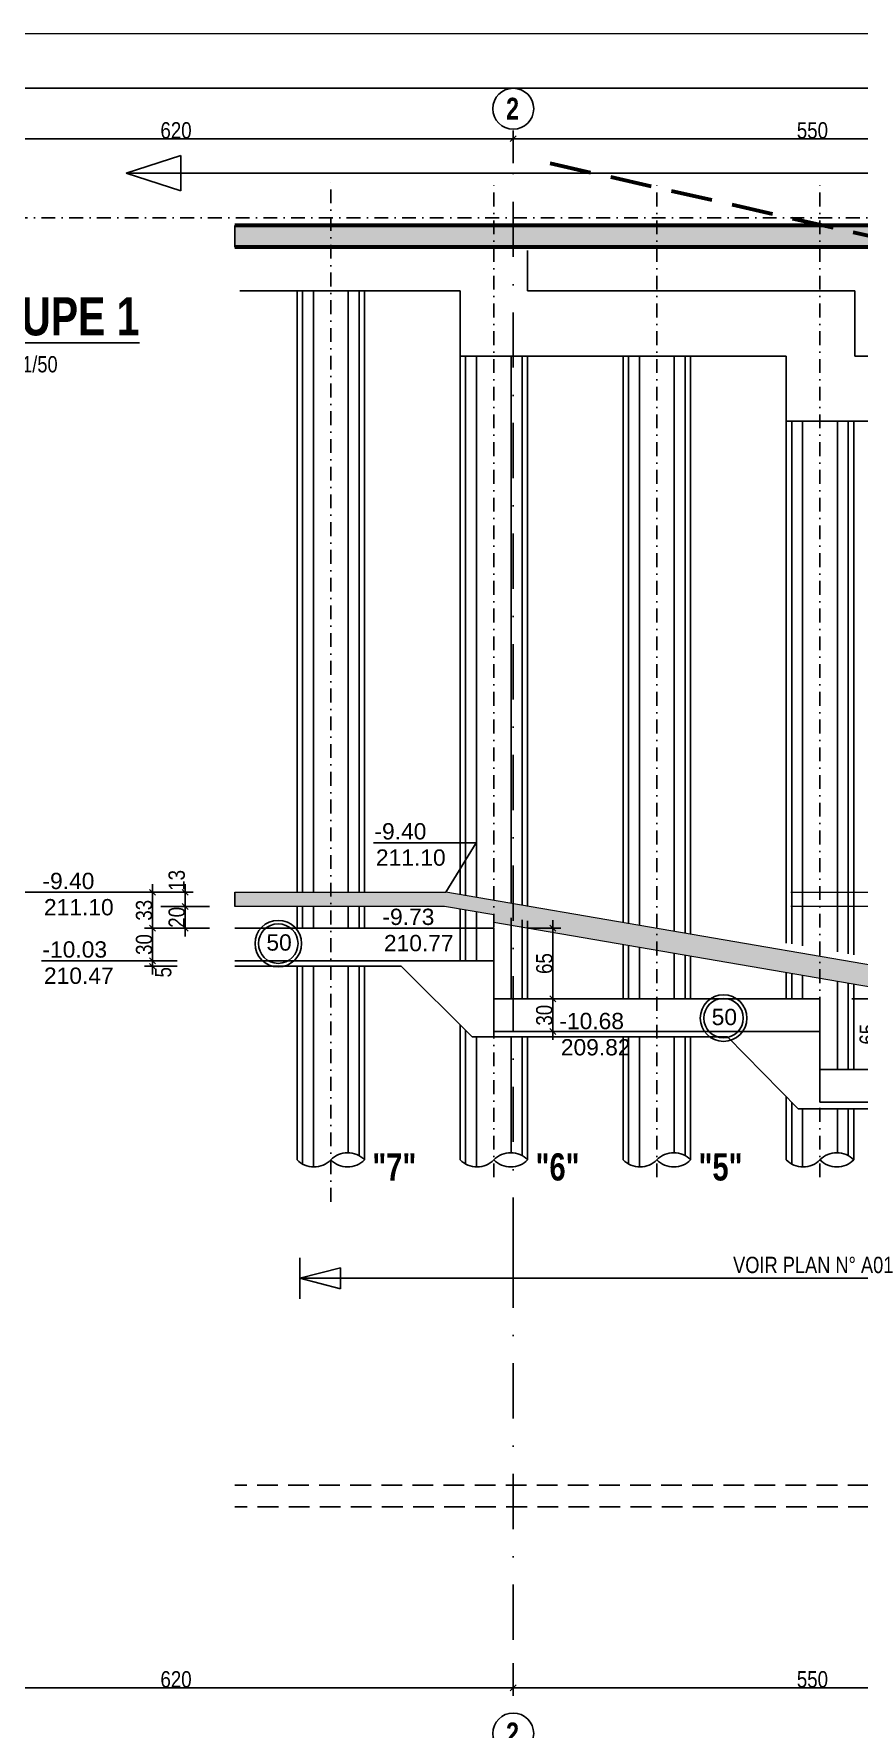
# Model space of a CAD drawing. Header units: millimetres. Extents: x -26249 to 60250, y -21218 to 23336.
# Drawn here: x 13013 to 13772, y 7195 to 8753 of the extents above; entities that cross this region are included whole.
import ezdxf
from ezdxf.enums import TextEntityAlignment as Align

# ---------------------------------------------------------------- set-up
doc = ezdxf.new("R2010")
doc.units = ezdxf.units.MM
doc.linetypes.add('CACHEX2', pattern=[19.05, 12.7, -6.35])
doc.linetypes.add('TIRETPTX2', pattern=[50.8, 25.4, -12.7, 0, -12.7])
for name, color, linetype in [('01-coupe soussol', 253, 'Continuous'), ('01_cote_gen', 4, 'Continuous'), ('01_linteaux', 2, 'Continuous'), ('01_poch_BN', 9, 'Continuous'), ('01_poch_murs', 253, 'Continuous'), ('01_texte', 230, 'Continuous'), ('AA_COTES', 2, 'Continuous')]:
    doc.layers.add(name, color=color, linetype=linetype)
doc.layers.add('01_murs_coup', color=5, linetype='Continuous', lineweight=60)
doc.styles.add('impact', font='impact.ttf')
doc.styles.add('MATTE_TXT', font='arial.ttf')
doc.styles.add('STYLE2', font='ARIALN.TTF')
doc.dimstyles.new('JB50', dxfattribs={"dimscale": 0.1, "dimtxt": 150, "dimasz": 15, "dimexe": 0.1, "dimexo": 0.1, "dimgap": 0.09, "dimtad": 1, "dimdec": 1, "dimdsep": 46, "dimtxsty": 'STYLE2', "dimblk1": 'BOND_G', "dimblk2": 'BOND_D', "dimsah": 1, "dimcen": 1.5, "dimdle": 0.01, "dimse1": 1, "dimse2": 1, "dimclrd": 4, "dimclre": 2, "dimclrt": 6, "dimazin": 2, "dimtfac": 2.333333, "dimtdec": 1, "dimtix": 1, "dimtmove": 2, "dimatfit": 3, "dimldrblk": 'BOND_G', "dimfxl": 1, "dimtolj": 1, "dimtzin": 0, "dimarcsym": 0})

# ---------------------------------------------------------------- blocks, each defined once
blk = doc.blocks.new('BOND_G')
at = {"layer": 'AA_COTES', "color": 0}
for p, q in [((0, -5), (0, 15)), ((5, 0), (-5, 0)), ((1.8, 1.8), (-1.8, -1.8))]:
    blk.add_line(p, q, dxfattribs=at)
blk = doc.blocks.new('BOND_D')
at = {"layer": 'AA_COTES', "color": 0}
for p, q in [((5, 0), (-5, 0)), ((-1.8, -1.8), (1.8, 1.8)), ((0, 5), (0, -15))]:
    blk.add_line(p, q, dxfattribs=at)
blk = doc.blocks.new('*D1920')
at = {"layer": '01_cote_gen', "color": 4, "lineweight": -2, "transparency": 16777216}
blk.add_line((12835.6, 8657), (13452.6, 8657), dxfattribs=at)
at = {"layer": 'Defpoints', "color": 0, "transparency": 16777216}
for p in [(12834.1, 8653.5), (13454.1, 8657), (13454.1, 8653.5)]:
    blk.add_point(p, dxfattribs=at)
at = {"layer": '01_cote_gen', "color": 4, "lineweight": -2, "transparency": 16777216, "xscale": 1.5, "yscale": 1.5, "zscale": 1.5, "rotation": 180}
blk.add_blockref('BOND_G', (12834.1, 8657), dxfattribs=at)
at = {"layer": '01_cote_gen', "color": 4, "lineweight": -2, "transparency": 16777216, "xscale": 1.5, "yscale": 1.5, "zscale": 1.5}
blk.add_blockref('BOND_D', (13454.1, 8657), dxfattribs=at)
at = {"layer": '01_cote_gen', "color": 6, "transparency": 16777216, "insert": (13144.1, 8664.6), "char_height": 15, "attachment_point": 5, "style": 'STYLE2'}
blk.add_mtext('\\A1;620', dxfattribs=at)
blk = doc.blocks.new('*D1921')
at = {"layer": '01_cote_gen', "color": 4, "lineweight": -2, "transparency": 16777216}
blk.add_line((13455.6, 8657), (14002.6, 8657), dxfattribs=at)
at = {"layer": 'Defpoints', "color": 0, "transparency": 16777216}
for p in [(13454.1, 8653.5), (14004.1, 8657), (14004.1, 8657)]:
    blk.add_point(p, dxfattribs=at)
at = {"layer": '01_cote_gen', "color": 4, "lineweight": -2, "transparency": 16777216, "xscale": 1.5, "yscale": 1.5, "zscale": 1.5, "rotation": 180}
blk.add_blockref('BOND_G', (13454.1, 8657), dxfattribs=at)
at = {"layer": '01_cote_gen', "color": 4, "lineweight": -2, "transparency": 16777216, "xscale": 1.5, "yscale": 1.5, "zscale": 1.5}
blk.add_blockref('BOND_D', (14004.1, 8657), dxfattribs=at)
at = {"layer": '01_cote_gen', "color": 6, "transparency": 16777216, "insert": (13729.1, 8664.6), "char_height": 15, "attachment_point": 5, "style": 'STYLE2'}
blk.add_mtext('\\A1;550', dxfattribs=at)
blk = doc.blocks.new('*D2020')
at = {"layer": '01_cote_gen', "color": 4, "lineweight": -2, "ltscale": 3, "transparency": 16777216}
blk.add_line((13490.4, 7929.7), (13490.4, 7867.7), dxfattribs=at)
at = {"layer": 'Defpoints', "color": 0, "ltscale": 3, "transparency": 16777216}
for p in [(13436.3, 7931.2), (13478.4, 7866.2), (13490.4, 7866.2)]:
    blk.add_point(p, dxfattribs=at)
at = {"layer": '01_cote_gen', "color": 4, "lineweight": -2, "ltscale": 3, "transparency": 16777216, "xscale": 1.5, "yscale": 1.5, "zscale": 1.5}
for name, p, rotation in [('BOND_G', (13490.4, 7931.2), 90), ('BOND_D', (13490.4, 7866.2), 270)]:
    blk.add_blockref(name, p, dxfattribs=dict(at, rotation=rotation))
at = {"layer": '01_cote_gen', "color": 6, "ltscale": 3, "transparency": 16777216, "insert": (13482.7, 7898.7), "char_height": 15, "attachment_point": 5, "rotation": 90, "style": 'STYLE2'}
blk.add_mtext('\\A1;65', dxfattribs=at)
blk = doc.blocks.new('*D1938')
at = {"layer": '01_cote_gen', "color": 4, "lineweight": -2, "ltscale": 3, "transparency": 16777216}
blk.add_line((13122.5, 7902.7), (13122.5, 7929.7), dxfattribs=at)
at = {"layer": 'Defpoints', "color": 0, "ltscale": 3, "transparency": 16777216}
for p in [(13122.5, 7931.2), (13154.1, 7931.2), (13154.1, 7901.2)]:
    blk.add_point(p, dxfattribs=at)
at = {"layer": '01_cote_gen', "color": 4, "lineweight": -2, "ltscale": 3, "transparency": 16777216, "xscale": 1.5, "yscale": 1.5, "zscale": 1.5}
for name, p, rotation in [('BOND_D', (13122.5, 7931.2), 90), ('BOND_G', (13122.5, 7901.2), 270)]:
    blk.add_blockref(name, p, dxfattribs=dict(at, rotation=rotation))
at = {"layer": '01_cote_gen', "color": 6, "ltscale": 3, "transparency": 16777216, "insert": (13114.8, 7916.2), "char_height": 15, "attachment_point": 5, "rotation": 90, "style": 'STYLE2'}
blk.add_mtext('\\A1;30', dxfattribs=at)
blk = doc.blocks.new('*D1939')
at = {"layer": '01_cote_gen', "color": 4, "lineweight": -2, "ltscale": 3, "transparency": 16777216}
blk.add_line((13122.5, 7932.7), (13122.5, 7962.7), dxfattribs=at)
at = {"layer": 'Defpoints', "color": 0, "ltscale": 3, "transparency": 16777216}
for p in [(13122.5, 7964.2), (13164, 7964.2), (13164, 7931.2)]:
    blk.add_point(p, dxfattribs=at)
at = {"layer": '01_cote_gen', "color": 4, "lineweight": -2, "ltscale": 3, "transparency": 16777216, "xscale": 1.5, "yscale": 1.5, "zscale": 1.5}
for name, p, rotation in [('BOND_D', (13122.5, 7964.2), 90), ('BOND_G', (13122.5, 7931.2), 270)]:
    blk.add_blockref(name, p, dxfattribs=dict(at, rotation=rotation))
at = {"layer": '01_cote_gen', "color": 6, "ltscale": 3, "transparency": 16777216, "insert": (13114.8, 7947.7), "char_height": 15, "attachment_point": 5, "rotation": 90, "style": 'STYLE2'}
blk.add_mtext('\\A1;33', dxfattribs=at)
blk = doc.blocks.new('*D1940')
at = {"layer": '01_cote_gen', "color": 4, "lineweight": -2, "ltscale": 3, "transparency": 16777216}
blk.add_line((13152.5, 7962.7), (13152.5, 7952.7), dxfattribs=at)
at = {"layer": 'Defpoints', "color": 0, "ltscale": 3, "transparency": 16777216}
for p in [(13202.5, 7964.2), (13152.5, 7951.2), (13202.5, 7951.2)]:
    blk.add_point(p, dxfattribs=at)
at = {"layer": '01_cote_gen', "color": 4, "lineweight": -2, "ltscale": 3, "transparency": 16777216, "xscale": 1.5, "yscale": 1.5, "zscale": 1.5}
for name, p, rotation in [('BOND_G', (13152.5, 7964.2), 90), ('BOND_D', (13152.5, 7951.2), 270)]:
    blk.add_blockref(name, p, dxfattribs=dict(at, rotation=rotation))
at = {"layer": '01_cote_gen', "color": 6, "ltscale": 3, "transparency": 16777216, "insert": (13144.8, 7975.2), "char_height": 15, "attachment_point": 5, "rotation": 90, "style": 'STYLE2'}
blk.add_mtext('\\A1;13', dxfattribs=at)
blk = doc.blocks.new('*D2021')
at = {"layer": '01_cote_gen', "color": 4, "lineweight": -2, "ltscale": 3, "transparency": 16777216}
blk.add_line((13152.5, 7932.7), (13152.5, 7949.7), dxfattribs=at)
at = {"layer": 'Defpoints', "color": 0, "ltscale": 3, "transparency": 16777216}
for p in [(13152.5, 7951.2), (13202.5, 7951.2), (13202.5, 7931.2)]:
    blk.add_point(p, dxfattribs=at)
at = {"layer": '01_cote_gen', "color": 4, "lineweight": -2, "ltscale": 3, "transparency": 16777216, "xscale": 1.5, "yscale": 1.5, "zscale": 1.5}
for name, p, rotation in [('BOND_D', (13152.5, 7951.2), 90), ('BOND_G', (13152.5, 7931.2), 270)]:
    blk.add_blockref(name, p, dxfattribs=dict(at, rotation=rotation))
at = {"layer": '01_cote_gen', "color": 6, "ltscale": 3, "transparency": 16777216, "insert": (13144.8, 7941.2), "char_height": 15, "attachment_point": 5, "rotation": 90, "style": 'STYLE2'}
blk.add_mtext('\\A1;20', dxfattribs=at)
blk = doc.blocks.new('*D2022')
at = {"layer": '01_cote_gen', "color": 4, "lineweight": -2, "ltscale": 3, "transparency": 16777216}
blk.add_line((13122.5, 7897.7), (13122.5, 7899.7), dxfattribs=at)
at = {"layer": 'Defpoints', "color": 0, "ltscale": 3, "transparency": 16777216}
for p in [(13122.5, 7901.2), (13198.1, 7901.2), (13198.1, 7896.2)]:
    blk.add_point(p, dxfattribs=at)
at = {"layer": '01_cote_gen', "color": 4, "lineweight": -2, "ltscale": 3, "transparency": 16777216, "xscale": 1.5, "yscale": 1.5, "zscale": 1.5}
for name, p, rotation in [('BOND_D', (13122.5, 7901.2), 90), ('BOND_G', (13122.5, 7896.2), 270)]:
    blk.add_blockref(name, p, dxfattribs=dict(at, rotation=rotation))
at = {"layer": '01_cote_gen', "color": 6, "ltscale": 3, "transparency": 16777216, "insert": (13132.4, 7890.7), "char_height": 15, "attachment_point": 5, "rotation": 90, "style": 'STYLE2'}
blk.add_mtext('\\A1;5', dxfattribs=at)
blk = doc.blocks.new('*D1941')
at = {"layer": '01_cote_gen', "color": 4, "lineweight": -2, "ltscale": 3, "transparency": 16777216}
blk.add_line((13490.4, 7864.7), (13490.4, 7837.7), dxfattribs=at)
at = {"layer": 'Defpoints', "color": 0, "ltscale": 3, "transparency": 16777216}
for p in [(13506.8, 7866.2), (13490.4, 7836.2), (13502.4, 7836.2)]:
    blk.add_point(p, dxfattribs=at)
at = {"layer": '01_cote_gen', "color": 4, "lineweight": -2, "ltscale": 3, "transparency": 16777216, "xscale": 1.5, "yscale": 1.5, "zscale": 1.5}
for name, p, rotation in [('BOND_G', (13490.4, 7866.2), 90), ('BOND_D', (13490.4, 7836.2), 270)]:
    blk.add_blockref(name, p, dxfattribs=dict(at, rotation=rotation))
at = {"layer": '01_cote_gen', "color": 6, "ltscale": 3, "transparency": 16777216, "insert": (13482.7, 7851.2), "char_height": 15, "attachment_point": 5, "rotation": 90, "style": 'STYLE2'}
blk.add_mtext('\\A1;30', dxfattribs=at)
blk = doc.blocks.new('*D2037')
at = {"layer": '01_cote_gen', "color": 4, "lineweight": -2, "transparency": 16777216}
blk.add_line((13787.7, 7864.7), (13787.7, 7802.7), dxfattribs=at)
at = {"layer": 'Defpoints', "color": 0, "transparency": 16777216}
for p in [(13727.6, 7866.2), (13781.3, 7801.2), (13787.7, 7801.2)]:
    blk.add_point(p, dxfattribs=at)
at = {"layer": '01_cote_gen', "color": 4, "lineweight": -2, "transparency": 16777216, "xscale": 1.5, "yscale": 1.5, "zscale": 1.5}
for name, p, rotation in [('BOND_G', (13787.7, 7866.2), 90), ('BOND_D', (13787.7, 7801.2), 270)]:
    blk.add_blockref(name, p, dxfattribs=dict(at, rotation=rotation))
at = {"layer": '01_cote_gen', "color": 6, "transparency": 16777216, "insert": (13780, 7833.7), "char_height": 15, "attachment_point": 5, "rotation": 90, "style": 'STYLE2'}
blk.add_mtext('\\A1;65', dxfattribs=at)
blk = doc.blocks.new('*D2114')
at = {"layer": '01_cote_gen', "color": 4, "lineweight": -2, "transparency": 16777216}
blk.add_line((14002.6, 7232.9), (13455.6, 7232.9), dxfattribs=at)
at = {"layer": 'Defpoints', "color": 0, "transparency": 16777216}
for p in [(13454.1, 7249.8), (13454.1, 7232.9), (14004.1, 7246.6)]:
    blk.add_point(p, dxfattribs=at)
at = {"layer": '01_cote_gen', "color": 4, "lineweight": -2, "transparency": 16777216, "xscale": 1.5, "yscale": 1.5, "zscale": 1.5, "rotation": 180}
blk.add_blockref('BOND_D', (13454.1, 7232.9), dxfattribs=at)
at = {"layer": '01_cote_gen', "color": 4, "lineweight": -2, "transparency": 16777216, "xscale": 1.5, "yscale": 1.5, "zscale": 1.5}
blk.add_blockref('BOND_G', (14004.1, 7232.9), dxfattribs=at)
at = {"layer": '01_cote_gen', "color": 6, "transparency": 16777216, "insert": (13729.1, 7240.6), "char_height": 15, "attachment_point": 5, "style": 'STYLE2'}
blk.add_mtext('\\A1;550', dxfattribs=at)
blk = doc.blocks.new('*D2115')
at = {"layer": '01_cote_gen', "color": 4, "lineweight": -2, "transparency": 16777216}
blk.add_line((13452.6, 7232.9), (12835.6, 7232.9), dxfattribs=at)
at = {"layer": 'Defpoints', "color": 0, "transparency": 16777216}
for p in [(12834.1, 7232.9), (12834.1, 7225), (13454.1, 7225)]:
    blk.add_point(p, dxfattribs=at)
at = {"layer": '01_cote_gen', "color": 4, "lineweight": -2, "transparency": 16777216, "xscale": 1.5, "yscale": 1.5, "zscale": 1.5, "rotation": 180}
blk.add_blockref('BOND_D', (12834.1, 7232.9), dxfattribs=at)
at = {"layer": '01_cote_gen', "color": 4, "lineweight": -2, "transparency": 16777216, "xscale": 1.5, "yscale": 1.5, "zscale": 1.5}
blk.add_blockref('BOND_G', (13454.1, 7232.9), dxfattribs=at)
at = {"layer": '01_cote_gen', "color": 6, "transparency": 16777216, "insert": (13144.1, 7240.6), "char_height": 15, "attachment_point": 5, "style": 'STYLE2'}
blk.add_mtext('\\A1;620', dxfattribs=at)

msp = doc.modelspace()

# ---------------------------------------------------------------- hatches: boundary and pattern name
at = {"layer": '01_poch_BN'}
h = msp.add_hatch(color=256, dxfattribs=at)
h.dxf.hatch_style = 1
h.paths.add_polyline_path([(14197.131, 8634.48), (14181.131, 8634.48), (14181.131, 8577.204), (13739.939, 8577.204), (13827.904, 8557.204), (14181.131, 8557.204), (14181.131, 8482.553), (14197.131, 8479.235)])
h.paths.add_polyline_path([(13739.939, 8577.204), (13198.055, 8577.204), (13198.055, 8557.204), (13827.904, 8557.204)])
h.paths.add_polyline_path([(14197.131, 8479.235), (14181.131, 8482.553), (14181.131, 8117.203), (15185.055, 8117.203), (15185.055, 7987.203), (15200.94, 7987.203), (15200.94, 8247.203), (15185.055, 8247.203), (15185.055, 8147.203), (14197.131, 8147.203)])
h = msp.add_hatch(color=256, dxfattribs=at)
h.dxf.hatch_style = 1
h.paths.add_polyline_path([(13392.019, 7964.195), (13198.055, 7964.195), (13198.055, 7951.195), (13390.912, 7951.195), (13436.321, 7943.406), (13436.321, 7936.304), (15139.289, 7644.204), (15200.94, 7644.204), (15200.94, 7664.204), (15140.991, 7664.204)])

# ---------------------------------------------------------------- linework, layer by layer
at = {"layer": '01-coupe soussol', "lineweight": 5}
for p, q in [((13808.381, 7964.148), (13709.396, 7964.148)), ((13808.381, 7951.148), (13709.396, 7951.148))]:
    msp.add_line(p, q, dxfattribs=at)
at = {"layer": '01_linteaux', "linetype": 'TIRETPTX2', "ltscale": 2}
for q in [(13454.055, 8634.48), (13454.055, 7249.803)]:
    msp.add_line((13454.055, 7632.984), q, dxfattribs=at)
at = {"layer": '01_linteaux', "linetype": 'TIRETPTX2', "ltscale": 0.5}
for p, q in [((13286.321, 7679.734), (13286.321, 8618.975)), ((13436.321, 7702.268), (13436.321, 8618.975)), ((13586.139, 7702.268), (13586.139, 8618.975)), ((13736.055, 7702.268), (13736.055, 8618.975)), ((14180.625, 8584.204), (12860.338, 8584.204))]:
    msp.add_line(p, q, dxfattribs=at)
at = {"layer": '01_linteaux'}
for p, q in [((13467.321, 8517.204), (13467.321, 8554.204)), ((13202.709, 8517.204), (13405.321, 8517.204)), ((13255.321, 7964.195), (13255.321, 8517.204)), ((13317.321, 7964.195), (13317.321, 8517.204)), ((13405.321, 8517.204), (13405.321, 8457.204)), ((13467.321, 8517.204), (13768.055, 8517.204)), ((13768.055, 8457.204), (13768.055, 8517.204)), ((13405.321, 7961.913), (13405.321, 8457.204)), ((13405.321, 8457.204), (13705.055, 8457.204)), ((13467.321, 7951.279), (13467.321, 8457.204)), ((13555.139, 7936.216), (13555.139, 8457.204)), ((13617.139, 7925.581), (13617.139, 8457.204)), ((13705.055, 8397.204), (13705.055, 8457.204)), ((13768.055, 8457.204), (14068.055, 8457.204)), ((13705.055, 7917.598), (13705.055, 8397.204)), ((13705.055, 8397.204), (14005.055, 8397.204)), ((13767.055, 7906.847), (13767.055, 8397.204)), ((13255.321, 7931.195), (13255.321, 7951.195)), ((13317.321, 7931.195), (13317.321, 7951.195)), ((13405.321, 7901.195), (13405.321, 7948.723)), ((13467.321, 7866.195), (13467.321, 7938.089)), ((13198.055, 7931.195), (13436.321, 7931.195)), ((13436.321, 7931.195), (13436.321, 7901.195)), ((13555.139, 7866.195), (13555.139, 7915.924)), ((13617.139, 7866.195), (13617.139, 7905.289)), ((13198.055, 7901.195), (13436.321, 7901.195)), ((13198.055, 7896.195), (13351.184, 7896.195)), ((13255.321, 7718.264), (13255.321, 7896.195)), ((13317.321, 7718.264), (13317.321, 7896.195)), ((13351.184, 7896.195), (13416.383, 7831.195)), ((13436.321, 7901.058), (13436.321, 7866.195)), ((13705.055, 7866.195), (13705.055, 7890.209)), ((13767.055, 7801.244), (13767.055, 7879.575)), ((13436.321, 7866.195), (13736.055, 7866.195)), ((13436.321, 7866.195), (13436.321, 7836.195)), ((13736.055, 7836.195), (13736.055, 7866.195)), ((13405.321, 7718.264), (13405.321, 7842.223)), ((13416.383, 7831.195), (13651.055, 7831.195)), ((13416.383, 7831.195), (13651.055, 7831.195)), ((13436.321, 7836.195), (13736.055, 7836.195)), ((13467.321, 7718.264), (13467.321, 7831.195)), ((13555.139, 7718.264), (13555.139, 7831.195)), ((13617.139, 7718.264), (13617.139, 7831.195)), ((13651.055, 7831.195), (13716.117, 7765.031)), ((13736.055, 7836.195), (13736.055, 7801.331)), ((13736.055, 7771.331), (13736.055, 7801.331)), ((13736.055, 7801.331), (13736.055, 7771.331)), ((14186.055, 7801.195), (13736.055, 7801.195)), ((13705.055, 7718.264), (13705.055, 7776.281)), ((13716.117, 7765.031), (14102.03, 7765.031)), ((14186.055, 7771.195), (13736.055, 7771.195)), ((13767.055, 7718.264), (13767.055, 7765.07))]:
    msp.add_line(p, q, dxfattribs=at)
at = {"layer": '01_linteaux', "linetype": 'CACHEX2', "ltscale": 1.5}
for p, q in [((14180.625, 7419.122), (13198.055, 7419.122)), ((14181.131, 7399.122), (13198.055, 7399.122))]:
    msp.add_line(p, q, dxfattribs=at)
at = {"layer": '01_linteaux'}
for centre, start, end in [((13270.821, 7733.334), 224.193871, 315.806129), ((13301.821, 7703.195), 44.193871, 135.806129), ((13301.821, 7733.334), 224.193871, 315.806129), ((13420.821, 7733.334), 224.193871, 315.806129), ((13451.821, 7703.195), 44.193871, 135.806129), ((13451.821, 7733.334), 224.193871, 315.806129), ((13570.639, 7733.334), 224.193871, 315.806129), ((13601.639, 7703.195), 44.193871, 135.806129), ((13601.639, 7733.334), 224.193871, 315.806129), ((13720.555, 7733.334), 224.193871, 315.806129), ((13751.555, 7703.195), 44.193871, 135.806129), ((13751.555, 7733.334), 224.193871, 315.806129)]:
    msp.add_arc(centre, 21.618, start, end, dxfattribs=at)
at = {"layer": '01_murs_coup', "linetype": 'Continuous', "lineweight": 5}
for p, q in [((22206.96, 8753.358), (11662.741, 8753.358)), ((13198.055, 7964.195), (13392.019, 7964.195)), ((15140.991, 7664.204), (13392.019, 7964.195)), ((13390.912, 7951.195), (13198.055, 7951.195)), ((13436.321, 7943.406), (13390.912, 7951.195)), ((13436.321, 7936.304), (13436.321, 7943.406)), ((15139.289, 7644.204), (13436.321, 7936.304))]:
    msp.add_line(p, q, dxfattribs=at)
at = {"layer": '01_murs_coup'}
for p, q in [((14180.625, 8577.204), (13198.055, 8577.204)), ((14181.131, 8557.204), (13198.055, 8557.204))]:
    msp.add_line(p, q, dxfattribs=at)
at = {"layer": '01_murs_coup', "linetype": 'CACHEX2', "ltscale": 3}
msp.add_lwpolyline([(13488.026, 8634.48), (13898.276, 8541.204), (15673.022, 8173.204), (16272.362, 8041.204), (17563.166, 7756.204), (17904.593, 7693.204), (19739.166, 7429.204), (20425.516, 7322.204), (21080.455, 7223.334)], dxfattribs=at)
at = {"layer": '01_poch_murs'}
for p, q in [((13198.055, 8577.204), (13198.055, 8557.204)), ((13260.321, 7964.195), (13260.321, 8517.204)), ((13270.321, 7964.195), (13270.321, 8517.204)), ((13302.321, 8517.204), (13302.321, 7964.195)), ((13312.321, 8517.204), (13312.321, 7964.195)), ((13410.321, 7961.055), (13410.321, 8457.204)), ((13420.321, 7959.34), (13420.321, 8457.204)), ((13452.321, 8457.204), (13452.321, 7953.851)), ((13462.321, 8457.204), (13462.321, 7952.136)), ((13560.139, 7935.358), (13560.139, 8457.204)), ((13570.139, 7933.643), (13570.139, 8457.204)), ((13602.139, 8457.204), (13602.139, 7928.154)), ((13612.139, 8457.204), (13612.139, 7926.439)), ((13710.055, 7916.731), (13710.055, 8397.204)), ((13720.055, 7914.997), (13720.055, 8397.204)), ((13752.055, 8397.204), (13752.055, 7909.448)), ((13762.055, 8397.204), (13762.055, 7907.714)), ((13198.055, 7964.195), (13198.055, 7951.195)), ((13260.321, 7931.195), (13260.321, 7951.195)), ((13270.321, 7931.195), (13270.321, 7951.195)), ((13302.321, 7951.195), (13302.321, 7931.195)), ((13312.321, 7951.195), (13312.321, 7931.195)), ((13410.321, 7901.195), (13410.321, 7947.866)), ((13420.321, 7901.195), (13420.321, 7946.15)), ((13452.321, 7940.662), (13452.321, 7866.195)), ((13462.321, 7938.946), (13462.321, 7866.195)), ((13560.139, 7866.195), (13560.139, 7915.066)), ((13570.139, 7866.195), (13570.139, 7913.351)), ((13602.139, 7907.862), (13602.139, 7866.195)), ((13612.139, 7906.147), (13612.139, 7866.195)), ((13260.321, 7714.437), (13260.321, 7896.195)), ((13270.321, 7711.722), (13270.321, 7896.195)), ((13302.321, 7896.195), (13302.321, 7724.807)), ((13312.321, 7896.195), (13312.321, 7722.092)), ((13710.055, 7866.195), (13710.055, 7889.352)), ((13720.055, 7866.195), (13720.055, 7887.637)), ((13752.055, 7882.148), (13752.055, 7801.286)), ((13762.055, 7880.433), (13762.055, 7801.258)), ((13410.321, 7714.437), (13410.321, 7837.239)), ((13420.321, 7711.722), (13420.321, 7831.195)), ((13452.321, 7831.195), (13452.321, 7724.807)), ((13462.321, 7831.195), (13462.321, 7722.092)), ((13560.139, 7714.437), (13560.139, 7831.195)), ((13570.139, 7711.722), (13570.139, 7831.195)), ((13602.139, 7831.195), (13602.139, 7724.807)), ((13612.139, 7831.195), (13612.139, 7722.092)), ((13710.055, 7714.437), (13710.055, 7771.196)), ((13720.055, 7711.722), (13720.055, 7765.031)), ((13752.055, 7765.031), (13752.055, 7724.807)), ((13762.055, 7765.085), (13762.055, 7722.092))]:
    msp.add_line(p, q, dxfattribs=at)
at = {"layer": '01_texte'}
for p, q in [((22156.96, 8703.358), (11712.741, 8703.358)), ((13098.206, 8625.319), (13148.512, 8641.561)), ((13148.512, 8641.561), (13148.512, 8609.078)), ((13098.206, 8625.319), (16615.651, 8625.319)), ((13098.206, 8625.319), (13148.512, 8609.078)), ((13420.153, 8009.816), (13325.653, 8009.816)), ((13420.153, 8009.816), (13392.019, 7964.195)), ((13114.994, 7964.195), (12972.985, 7964.195)), ((13114.994, 7901.195), (13020.494, 7901.195)), ((13257.861, 7628.186), (13257.861, 7590.51)), ((13257.861, 7609.348), (13295.242, 7619.123)), ((13257.861, 7609.348), (14218.021, 7609.348)), ((13257.861, 7609.348), (13295.242, 7599.574)), ((13295.242, 7619.123), (13295.242, 7609.348)), ((13295.242, 7599.574), (13295.242, 7609.348))]:
    msp.add_line(p, q, dxfattribs=at)
for centre, radius in [((13454.056, 8684.553), 18.806), ((13238.104, 7917.034), 21.397), ((13238.104, 7917.034), 18.157), ((13647.429, 7848.555), 21.397), ((13647.429, 7848.555), 18.157), ((13454.052, 7190.887), 18.806)]:
    msp.add_circle(centre, radius, dxfattribs=at)

# ---------------------------------------------------------------- texts
at = {"layer": '01_texte', "style": 'impact'}
msp.add_text('%%UCOUPE 1', height=35, dxfattribs=at).set_placement((13028.002, 8465.709), align=Align.BOTTOM_CENTER)
at = {"layer": '01_texte', "style": 'MATTE_TXT', "width": 0.8}
for s, p in [('Ech: 1/50', (12999.864, 8437.689)), ('VOIR PLAN N° A01', (13729.855, 7609.657))]:
    msp.add_text(s, height=15, dxfattribs=at).set_placement(p, align=Align.BOTTOM_CENTER)
at = {"layer": '01_texte', "style": 'MATTE_TXT'}
for s, p in [('-9.40', (13326.48, 8012.789)), ('211.10', (13327.859, 7988.657)), ('-9.40', (13021.321, 7967.167)), ('211.10', (13022.7, 7943.035)), ('-9.73', (13333.821, 7934.167)), ('-10.03', (13021.321, 7904.167)), ('50', (13227.176, 7910.584)), ('210.77', (13335.2, 7910.035)), ('210.47', (13022.7, 7880.035)), ('50', (13636.501, 7842.105)), ('-10.68', (13496.467, 7838.392)), ('209.82', (13497.846, 7814.261))]:
    msp.add_text(s, height=15, dxfattribs=at).set_placement(p)
at = {"layer": '01_texte', "style": 'impact'}
for s, p in [('"7"', (13344.78, 7691.757)), ('"6"', (13494.78, 7691.757)), ('"5"', (13644.599, 7691.757))]:
    msp.add_text(s, height=25, rotation=0, dxfattribs=at).set_placement(p, align=Align.BOTTOM_CENTER)
at = {"layer": '01_texte', "char_height": 20, "attachment_point": 1, "line_spacing_factor": 0.895453, "style": 'impact'}
for insert in [(13447.487, 8694.659), (13447.483, 7200.994)]:
    msp.add_mtext('2', dxfattribs=dict(at, insert=insert))

# ---------------------------------------------------------------- dimensions: what is measured, and where the dimension line sits
at = {"layer": '01_cote_gen'}
for base, p1, p2, picture, middle in [((13454.055, 8656.98), (12834.055, 8653.46), (13454.055, 8653.46), '*D1920', (13144.055, 8664.647)), ((14004.055, 8656.98), (13454.055, 8653.46), (14004.055, 8656.98), '*D1921', (13729.055, 8664.647)), ((12834.051, 7232.922), (13454.055, 7224.979), (12834.051, 7224.981), '*D2115', (13144.053, 7240.59)), ((13454.055, 7232.922), (14004.055, 7246.592), (13454.055, 7249.803), '*D2114', (13729.055, 7240.59))]:
    dim = msp.add_linear_dim(base=base, p1=p1, p2=p2, dimstyle='JB50', dxfattribs=at)
    dim.commit()
    dim.dimension.update_dxf_attribs({"geometry": picture, "text_midpoint": middle})
at = {"layer": '01_cote_gen', "ltscale": 3}
for base, p1, p2, picture, middle in [((13152.494, 7951.195), (13202.494, 7964.195), (13202.494, 7951.195), '*D1940', (13144.826, 7975.195)), ((13122.494, 7901.195), (13198.055, 7896.195), (13198.055, 7901.195), '*D2022', (13132.357, 7890.695))]:
    dim = msp.add_linear_dim(base=base, p1=p1, p2=p2, angle=90, dimstyle='JB50', dxfattribs=at)
    dim.commit()
    dim.dimension.update_dxf_attribs({"geometry": picture, "text_midpoint": middle, "dimtype": 160})
for base, p1, p2, picture, middle in [((13122.494, 7964.195), (13163.994, 7931.195), (13163.994, 7964.195), '*D1939', (13114.826, 7947.695)), ((13152.494, 7951.195), (13202.494, 7931.195), (13202.494, 7951.195), '*D2021', (13144.826, 7941.195)), ((13122.494, 7931.195), (13154.055, 7901.195), (13154.055, 7931.195), '*D1938', (13114.826, 7916.195)), ((13490.394, 7866.195), (13436.321, 7931.195), (13478.394, 7866.195), '*D2020', (13482.726, 7898.695)), ((13490.394, 7836.195), (13506.76, 7866.195), (13502.394, 7836.195), '*D1941', (13482.726, 7851.195))]:
    dim = msp.add_linear_dim(base=base, p1=p1, p2=p2, angle=90, dimstyle='JB50', dxfattribs=at)
    dim.commit()
    dim.dimension.update_dxf_attribs({"geometry": picture, "text_midpoint": middle})
at = {"layer": '01_cote_gen'}
dim = msp.add_linear_dim(base=(13787.705, 7801.195), p1=(13727.629, 7866.195), p2=(13781.314, 7801.195), angle=90, dimstyle='JB50', dxfattribs=at)
dim.commit()
dim.dimension.update_dxf_attribs({"geometry": '*D2037', "text_midpoint": (13780.038, 7833.695)})

doc.saveas('drawing.dxf')
